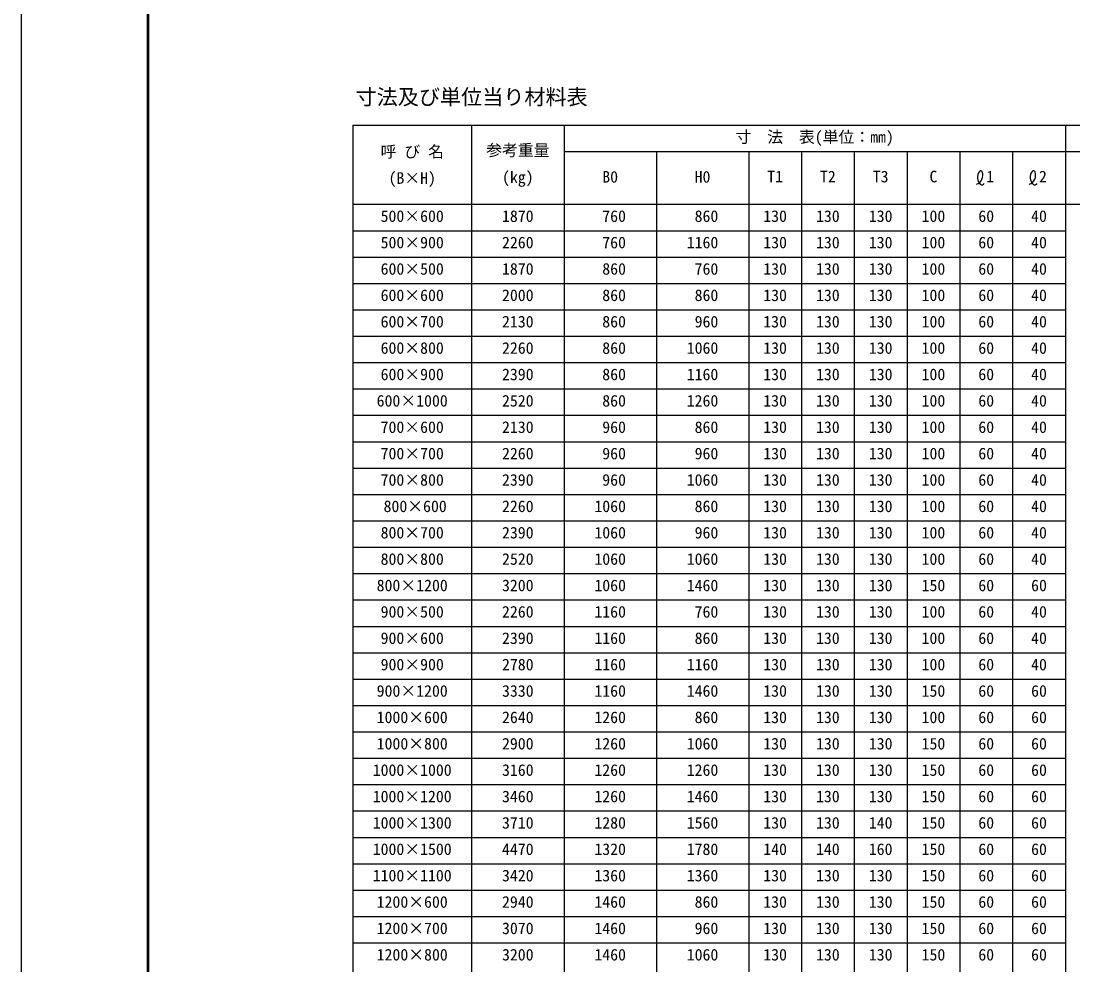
# Model space of a CAD drawing. Units: millimetres, scale not verified. Extents: x -25170 to 75630, y 0 to 35640.
# Drawn here: x -25170 to -15204, y 17747 to 26694 of the extents above; entities that cross this region are included whole.
import ezdxf
from ezdxf.enums import TextEntityAlignment as Align

# ---------------------------------------------------------------- set-up
doc = ezdxf.new("R2010")
doc.units = ezdxf.units.MM
doc.header["$LTSCALE"] = 60
for name, color, linetype, lineweight in [('Defpoints_3', 5, 'Continuous', 25), ('DIM', 7, 'Continuous', 25), ('HYO', 3, 'Continuous', 25), ('HYO2', 4, 'Continuous', 25), ('TXT', 7, 'Continuous', 25), ('WAKU', 3, 'Continuous', 50)]:
    doc.layers.add(name, color=color, linetype=linetype, lineweight=lineweight)
doc.styles.add('ＭＳ ゴシック', font='')
doc.styles.get('ＭＳ ゴシック').set_extended_font_data('MS Gothic')

msp = doc.modelspace()

# ---------------------------------------------------------------- linework, layer by layer
at = {"layer": 'Defpoints_3'}
msp.add_line((-25170, 35640), (-25170, 0), dxfattribs=at)
at = {"layer": 'DIM'}
for centre, radius, start, end in [((-16148.62, 25231.26), 90.78, 289.9602, 20.72872), ((-16016.95, 25212.44), 92.26, 143.0676, 225.24931), ((-16078.55, 25257.55), 15.95, 19.62347, 139.62347), ((-15648.62, 25231.26), 90.78, 289.9602, 20.72872), ((-15516.95, 25212.44), 92.26, 143.0676, 225.24931), ((-15578.55, 25257.55), 15.95, 19.62347, 139.62347), ((-16066.64, 25168.84), 26.71, 235.14706, 325.14706), ((-15566.64, 25168.84), 26.71, 235.14706, 325.14706)]:
    msp.add_arc(centre, radius, start, end, dxfattribs=at)
at = {"layer": 'HYO'}
for p, q in [((-22025.9, 25706.68), (-22025.9, 8206.68)), ((-22025.9, 25706.67), (-8750.9, 25706.68)), ((-20900.9, 25706.68), (-20900.9, 8206.68)), ((-20025.9, 25706.68), (-20025.9, 8206.68)), ((-15275.9, 25706.68), (-15275.9, 8206.68)), ((-20025.9, 25456.68), (-10900.9, 25456.68)), ((-19150.9, 25456.68), (-19150.9, 8206.68)), ((-18275.9, 25456.68), (-18275.9, 8206.68)), ((-17775.9, 25456.68), (-17775.9, 8206.68)), ((-17275.9, 25456.68), (-17275.9, 8206.68)), ((-16775.9, 25456.68), (-16775.9, 8206.68)), ((-16275.9, 25456.68), (-16275.9, 8206.68)), ((-15775.9, 25456.68), (-15775.9, 8206.68)), ((-22025.9, 24956.68), (-8750.9, 24956.68))]:
    msp.add_line(p, q, dxfattribs=at)
at = {"layer": 'HYO2'}
for p, q in [((-22025.9, 24706.68), (-15275.9, 24706.68)), ((-22025.9, 24456.68), (-15275.9, 24456.68)), ((-22025.9, 24206.68), (-15275.9, 24206.68)), ((-22025.9, 23956.68), (-15275.9, 23956.68)), ((-22025.9, 23706.68), (-15275.9, 23706.68)), ((-22025.9, 23456.68), (-15275.9, 23456.68)), ((-22025.9, 23206.68), (-15275.9, 23206.68)), ((-22025.9, 22956.68), (-15275.9, 22956.68)), ((-22025.9, 22706.68), (-15275.9, 22706.68)), ((-22025.9, 22456.68), (-15275.9, 22456.68)), ((-22025.9, 22206.68), (-15275.9, 22206.68)), ((-22025.9, 21956.68), (-15275.9, 21956.68)), ((-22025.9, 21706.68), (-15275.9, 21706.68)), ((-22025.9, 21456.68), (-15275.9, 21456.68)), ((-22025.9, 21206.68), (-15275.9, 21206.68)), ((-22025.9, 20956.68), (-15275.9, 20956.68)), ((-22025.9, 20706.68), (-15275.9, 20706.68)), ((-22025.9, 20456.68), (-15275.9, 20456.68)), ((-22025.9, 20206.68), (-15275.9, 20206.68)), ((-22025.9, 19956.68), (-15275.9, 19956.68)), ((-22025.9, 19706.68), (-15275.9, 19706.68)), ((-22025.9, 19456.68), (-15275.9, 19456.68)), ((-22025.9, 19206.68), (-15275.9, 19206.68)), ((-22025.9, 18956.68), (-15275.9, 18956.68)), ((-22025.9, 18706.68), (-15275.9, 18706.68)), ((-22025.9, 18456.68), (-15275.9, 18456.68)), ((-22025.9, 18206.68), (-15275.9, 18206.68)), ((-22025.9, 17956.68), (-15275.9, 17956.68))]:
    msp.add_line(p, q, dxfattribs=at)
at = {"layer": 'WAKU'}
msp.add_line((-23970, 34440), (-23970, 1200), dxfattribs=at)

# ---------------------------------------------------------------- texts
at = {"layer": 'DIM', "style": 'ＭＳ ゴシック'}
for s, p in [(' 1', (-16100.9, 25131.68)), (' 2', (-15600.9, 25131.68))]:
    msp.add_text(s, height=110, dxfattribs=at).set_placement(p, align=Align.BOTTOM_LEFT)
at = {"layer": 'TXT', "style": 'ＭＳ ゴシック'}
for s, height, p in [('寸法及び単位当り材料表', 146.6, (-22000.9, 25856.68)), ('寸\u3000法\u3000表(単位：㎜)', 110, (-18400.9, 25506.68)), ('呼 び 名', 110, (-21763.4, 25367.52)), ('参考重量', 110, (-20763.4, 25381.68)), ('(B×H)', 110, (-21688.4, 25117.52)), ('(kg)', 110, (-20613.4, 25124.76)), ('B0', 110, (-19663.4, 25129.09)), ('H0', 110, (-18788.4, 25129.09)), ('T1', 110, (-18100.9, 25131.68)), ('T2', 110, (-17600.9, 25131.68)), ('T3', 110, (-17100.9, 25131.68)), ('C', 110, (-16563.4, 25131.68)), ('500×600', 110, (-21763.4, 24756.68)), ('1870', 110, (-20613.4, 24756.68)), (' 760', 110, (-19738.4, 24756.68)), (' 860', 110, (-18863.4, 24756.68)), ('130', 110, (-18138.4, 24756.68)), ('130', 110, (-17638.4, 24756.68)), ('130', 110, (-17138.4, 24756.68)), ('100', 110, (-16638.4, 24756.68)), ('60', 110, (-16100.9, 24756.68)), ('40', 110, (-15600.9, 24756.68)), ('500×900', 110, (-21763.4, 24506.68)), ('2260', 110, (-20613.4, 24506.68)), (' 760', 110, (-19738.4, 24506.68)), ('1160', 110, (-18863.4, 24506.68)), ('130', 110, (-18138.4, 24506.68)), ('130', 110, (-17638.4, 24506.68)), ('130', 110, (-17138.4, 24506.68)), ('100', 110, (-16638.4, 24506.68)), ('60', 110, (-16100.9, 24506.68)), ('40', 110, (-15600.9, 24506.68)), ('600×500', 110, (-21763.4, 24256.68)), ('1870', 110, (-20613.4, 24256.68)), (' 860', 110, (-19738.4, 24256.68)), (' 760', 110, (-18863.4, 24256.68)), ('130', 110, (-18138.4, 24256.68)), ('130', 110, (-17638.4, 24256.68)), ('130', 110, (-17138.4, 24256.68)), ('100', 110, (-16638.4, 24256.68)), ('60', 110, (-16100.9, 24256.68)), ('40', 110, (-15600.9, 24256.68)), ('600×600', 110, (-21763.4, 24006.68)), ('2000', 110, (-20613.4, 24006.68)), (' 860', 110, (-19738.4, 24006.68)), (' 860', 110, (-18863.4, 24006.68)), ('130', 110, (-18138.4, 24006.68)), ('130', 110, (-17638.4, 24006.68)), ('130', 110, (-17138.4, 24006.68)), ('100', 110, (-16638.4, 24006.68)), ('60', 110, (-16100.9, 24006.68)), ('40', 110, (-15600.9, 24006.68)), ('600×700', 110, (-21763.4, 23756.68)), ('2130', 110, (-20613.4, 23756.68)), (' 860', 110, (-19738.4, 23756.68)), (' 960', 110, (-18863.4, 23756.68)), ('130', 110, (-18138.4, 23756.68)), ('130', 110, (-17638.4, 23756.68)), ('130', 110, (-17138.4, 23756.68)), ('100', 110, (-16638.4, 23756.68)), ('60', 110, (-16100.9, 23756.68)), ('40', 110, (-15600.9, 23756.68)), ('600×800', 110, (-21763.4, 23506.68)), ('2260', 110, (-20613.4, 23506.68)), (' 860', 110, (-19738.4, 23506.68)), ('1060', 110, (-18863.4, 23506.68)), ('130', 110, (-18138.4, 23506.68)), ('130', 110, (-17638.4, 23506.68)), ('130', 110, (-17138.4, 23506.68)), ('100', 110, (-16638.4, 23506.68)), ('60', 110, (-16100.9, 23506.68)), ('40', 110, (-15600.9, 23506.68)), ('600×900', 110, (-21763.4, 23256.68)), ('2390', 110, (-20613.4, 23256.68)), (' 860', 110, (-19738.4, 23256.68)), ('1160', 110, (-18863.4, 23256.68)), ('130', 110, (-18138.4, 23256.68)), ('130', 110, (-17638.4, 23256.68)), ('130', 110, (-17138.4, 23256.68)), ('100', 110, (-16638.4, 23256.68)), ('60', 110, (-16100.9, 23256.68)), ('40', 110, (-15600.9, 23256.68)), ('600×1000', 110, (-21800.9, 23006.68)), ('2520', 110, (-20613.4, 23006.68)), (' 860', 110, (-19738.4, 23006.68)), ('1260', 110, (-18863.4, 23006.68)), ('130', 110, (-18138.4, 23006.68)), ('130', 110, (-17638.4, 23006.68)), ('130', 110, (-17138.4, 23006.68)), ('100', 110, (-16638.4, 23006.68)), ('60', 110, (-16100.9, 23006.68)), ('40', 110, (-15600.9, 23006.68)), ('700×600', 110, (-21763.4, 22756.68)), ('2130', 110, (-20613.4, 22756.68)), (' 960', 110, (-19738.4, 22756.68)), (' 860', 110, (-18863.4, 22756.68)), ('130', 110, (-18138.4, 22756.68)), ('130', 110, (-17638.4, 22756.68)), ('130', 110, (-17138.4, 22756.68)), ('100', 110, (-16638.4, 22756.68)), ('60', 110, (-16100.9, 22756.68)), ('40', 110, (-15600.9, 22756.68)), ('700×700', 110, (-21763.4, 22506.68)), ('2260', 110, (-20613.4, 22506.68)), (' 960', 110, (-19738.4, 22506.68)), (' 960', 110, (-18863.4, 22506.68)), ('130', 110, (-18138.4, 22506.68)), ('130', 110, (-17638.4, 22506.68)), ('130', 110, (-17138.4, 22506.68)), ('100', 110, (-16638.4, 22506.68)), ('60', 110, (-16100.9, 22506.68)), ('40', 110, (-15600.9, 22506.68)), ('700×800', 110, (-21763.4, 22256.68)), ('2390', 110, (-20613.4, 22256.68)), (' 960', 110, (-19738.4, 22256.68)), ('1060', 110, (-18863.4, 22256.68)), ('130', 110, (-18138.4, 22256.68)), ('130', 110, (-17638.4, 22256.68)), ('130', 110, (-17138.4, 22256.68)), ('100', 110, (-16638.4, 22256.68)), ('60', 110, (-16100.9, 22256.68)), ('40', 110, (-15600.9, 22256.68)), ('800×600', 110, (-21735.47, 22006.68)), ('2260', 110, (-20613.4, 22006.68)), ('1060', 110, (-19738.4, 22006.68)), (' 860', 110, (-18863.4, 22006.68)), ('130', 110, (-18138.4, 22006.68)), ('130', 110, (-17638.4, 22006.68)), ('130', 110, (-17138.4, 22006.68)), ('100', 110, (-16638.4, 22006.68)), ('60', 110, (-16100.9, 22006.68)), ('40', 110, (-15600.9, 22006.68)), ('800×700', 110, (-21763.4, 21756.68)), ('2390', 110, (-20613.4, 21756.68)), ('1060', 110, (-19738.4, 21756.68)), (' 960', 110, (-18863.4, 21756.68)), ('130', 110, (-18138.4, 21756.68)), ('130', 110, (-17638.4, 21756.68)), ('130', 110, (-17138.4, 21756.68)), ('100', 110, (-16638.4, 21756.68)), ('60', 110, (-16100.9, 21756.68)), ('40', 110, (-15600.9, 21756.68)), ('800×800', 110, (-21763.4, 21506.68)), ('2520', 110, (-20613.4, 21506.68)), ('1060', 110, (-19738.4, 21506.68)), ('1060', 110, (-18863.4, 21506.68)), ('130', 110, (-18138.4, 21506.68)), ('130', 110, (-17638.4, 21506.68)), ('130', 110, (-17138.4, 21506.68)), ('100', 110, (-16638.4, 21506.68)), ('60', 110, (-16100.9, 21506.68)), ('40', 110, (-15600.9, 21506.68)), ('800×1200', 110, (-21800.9, 21256.68)), ('3200', 110, (-20613.4, 21256.68)), ('1060', 110, (-19738.4, 21256.68)), ('1460', 110, (-18863.4, 21256.68)), ('130', 110, (-18138.4, 21256.68)), ('130', 110, (-17638.4, 21256.68)), ('130', 110, (-17138.4, 21256.68)), ('150', 110, (-16638.4, 21256.68)), ('60', 110, (-16100.9, 21256.68)), ('60', 110, (-15600.9, 21256.68)), ('900×500', 110, (-21763.4, 21006.68)), ('2260', 110, (-20613.4, 21006.68)), ('1160', 110, (-19738.4, 21006.68)), (' 760', 110, (-18863.4, 21006.68)), ('130', 110, (-18138.4, 21006.68)), ('130', 110, (-17638.4, 21006.68)), ('130', 110, (-17138.4, 21006.68)), ('100', 110, (-16638.4, 21006.68)), ('60', 110, (-16100.9, 21006.68)), ('40', 110, (-15600.9, 21006.68)), ('900×600', 110, (-21763.4, 20756.68)), ('2390', 110, (-20613.4, 20756.68)), ('1160', 110, (-19738.4, 20756.68)), (' 860', 110, (-18863.4, 20756.68)), ('130', 110, (-18138.4, 20756.68)), ('130', 110, (-17638.4, 20756.68)), ('130', 110, (-17138.4, 20756.68)), ('100', 110, (-16638.4, 20756.68)), ('60', 110, (-16100.9, 20756.68)), ('40', 110, (-15600.9, 20756.68)), ('900×900', 110, (-21763.4, 20506.68)), ('2780', 110, (-20613.4, 20506.68)), ('1160', 110, (-19738.4, 20506.68)), ('1160', 110, (-18863.4, 20506.68)), ('130', 110, (-18138.4, 20506.68)), ('130', 110, (-17638.4, 20506.68)), ('130', 110, (-17138.4, 20506.68)), ('100', 110, (-16638.4, 20506.68)), ('60', 110, (-16100.9, 20506.68)), ('40', 110, (-15600.9, 20506.68)), ('900×1200', 110, (-21800.9, 20256.68)), ('3330', 110, (-20613.4, 20256.68)), ('1160', 110, (-19738.4, 20256.68)), ('1460', 110, (-18863.4, 20256.68)), ('130', 110, (-18138.4, 20256.68)), ('130', 110, (-17638.4, 20256.68)), ('130', 110, (-17138.4, 20256.68)), ('150', 110, (-16638.4, 20256.68)), ('60', 110, (-16100.9, 20256.68)), ('60', 110, (-15600.9, 20256.68)), ('1000×600', 110, (-21800.9, 20006.68)), ('2640', 110, (-20613.4, 20006.68)), ('1260', 110, (-19738.4, 20006.68)), (' 860', 110, (-18863.4, 20006.68)), ('130', 110, (-18138.4, 20006.68)), ('130', 110, (-17638.4, 20006.68)), ('130', 110, (-17138.4, 20006.68)), ('100', 110, (-16638.4, 20006.68)), ('60', 110, (-16100.9, 20006.68)), ('60', 110, (-15600.9, 20006.68)), ('1000×800', 110, (-21800.9, 19756.68)), ('2900', 110, (-20613.4, 19756.68)), ('1260', 110, (-19738.4, 19756.68)), ('1060', 110, (-18863.4, 19756.68)), ('130', 110, (-18138.4, 19756.68)), ('130', 110, (-17638.4, 19756.68)), ('130', 110, (-17138.4, 19756.68)), ('150', 110, (-16638.4, 19756.68)), ('60', 110, (-16100.9, 19756.68)), ('60', 110, (-15600.9, 19756.68)), ('1000×1000', 110, (-21838.4, 19506.68)), ('3160', 110, (-20613.4, 19506.68)), ('1260', 110, (-19738.4, 19506.68)), ('1260', 110, (-18863.4, 19506.68)), ('130', 110, (-18138.4, 19506.68)), ('130', 110, (-17638.4, 19506.68)), ('130', 110, (-17138.4, 19506.68)), ('150', 110, (-16638.4, 19506.68)), ('60', 110, (-16100.9, 19506.68)), ('60', 110, (-15600.9, 19506.68)), ('1000×1200', 110, (-21838.4, 19256.68)), ('3460', 110, (-20613.4, 19256.68)), ('1260', 110, (-19738.4, 19256.68)), ('1460', 110, (-18863.4, 19256.68)), ('130', 110, (-18138.4, 19256.68)), ('130', 110, (-17638.4, 19256.68)), ('130', 110, (-17138.4, 19256.68)), ('150', 110, (-16638.4, 19256.68)), ('60', 110, (-16100.9, 19256.68)), ('60', 110, (-15600.9, 19256.68)), ('1000×1300', 110, (-21838.4, 19006.68)), ('3710', 110, (-20613.4, 19006.68)), ('1280', 110, (-19738.4, 19006.68)), ('1560', 110, (-18863.4, 19006.68)), ('130', 110, (-18138.4, 19006.68)), ('130', 110, (-17638.4, 19006.68)), ('140', 110, (-17138.4, 19006.68)), ('150', 110, (-16638.4, 19006.68)), ('60', 110, (-16100.9, 19006.68)), ('60', 110, (-15600.9, 19006.68)), ('1000×1500', 110, (-21838.4, 18756.68)), ('4470', 110, (-20613.4, 18756.68)), ('1320', 110, (-19738.4, 18756.68)), ('1780', 110, (-18863.4, 18756.68)), ('140', 110, (-18138.4, 18756.68)), ('140', 110, (-17638.4, 18756.68)), ('160', 110, (-17138.4, 18756.68)), ('150', 110, (-16638.4, 18756.68)), ('60', 110, (-16100.9, 18756.68)), ('60', 110, (-15600.9, 18756.68)), ('1100×1100', 110, (-21838.4, 18506.68)), ('3420', 110, (-20613.4, 18506.68)), ('1360', 110, (-19738.4, 18506.68)), ('1360', 110, (-18863.4, 18506.68)), ('130', 110, (-18138.4, 18506.68)), ('130', 110, (-17638.4, 18506.68)), ('130', 110, (-17138.4, 18506.68)), ('150', 110, (-16638.4, 18506.68)), ('60', 110, (-16100.9, 18506.68)), ('60', 110, (-15600.9, 18506.68)), ('1200×600', 110, (-21800.9, 18256.68)), ('2940', 110, (-20613.4, 18256.68)), ('1460', 110, (-19738.4, 18256.68)), (' 860', 110, (-18863.4, 18256.68)), ('130', 110, (-18138.4, 18256.68)), ('130', 110, (-17638.4, 18256.68)), ('130', 110, (-17138.4, 18256.68)), ('150', 110, (-16638.4, 18256.68)), ('60', 110, (-16100.9, 18256.68)), ('60', 110, (-15600.9, 18256.68)), ('1200×700', 110, (-21800.9, 18006.68)), ('3070', 110, (-20613.4, 18006.68)), ('1460', 110, (-19738.4, 18006.68)), (' 960', 110, (-18863.4, 18006.68)), ('130', 110, (-18138.4, 18006.68)), ('130', 110, (-17638.4, 18006.68)), ('130', 110, (-17138.4, 18006.68)), ('150', 110, (-16638.4, 18006.68)), ('60', 110, (-16100.9, 18006.68)), ('60', 110, (-15600.9, 18006.68)), ('1200×800', 110, (-21800.9, 17756.68)), ('3200', 110, (-20613.4, 17756.68)), ('1460', 110, (-19738.4, 17756.68)), ('1060', 110, (-18863.4, 17756.68)), ('130', 110, (-18138.4, 17756.68)), ('130', 110, (-17638.4, 17756.68)), ('130', 110, (-17138.4, 17756.68)), ('150', 110, (-16638.4, 17756.68)), ('60', 110, (-16100.9, 17756.68)), ('60', 110, (-15600.9, 17756.68))]:
    msp.add_text(s, height=height, dxfattribs=at).set_placement(p, align=Align.BOTTOM_LEFT)

doc.saveas('drawing.dxf')
